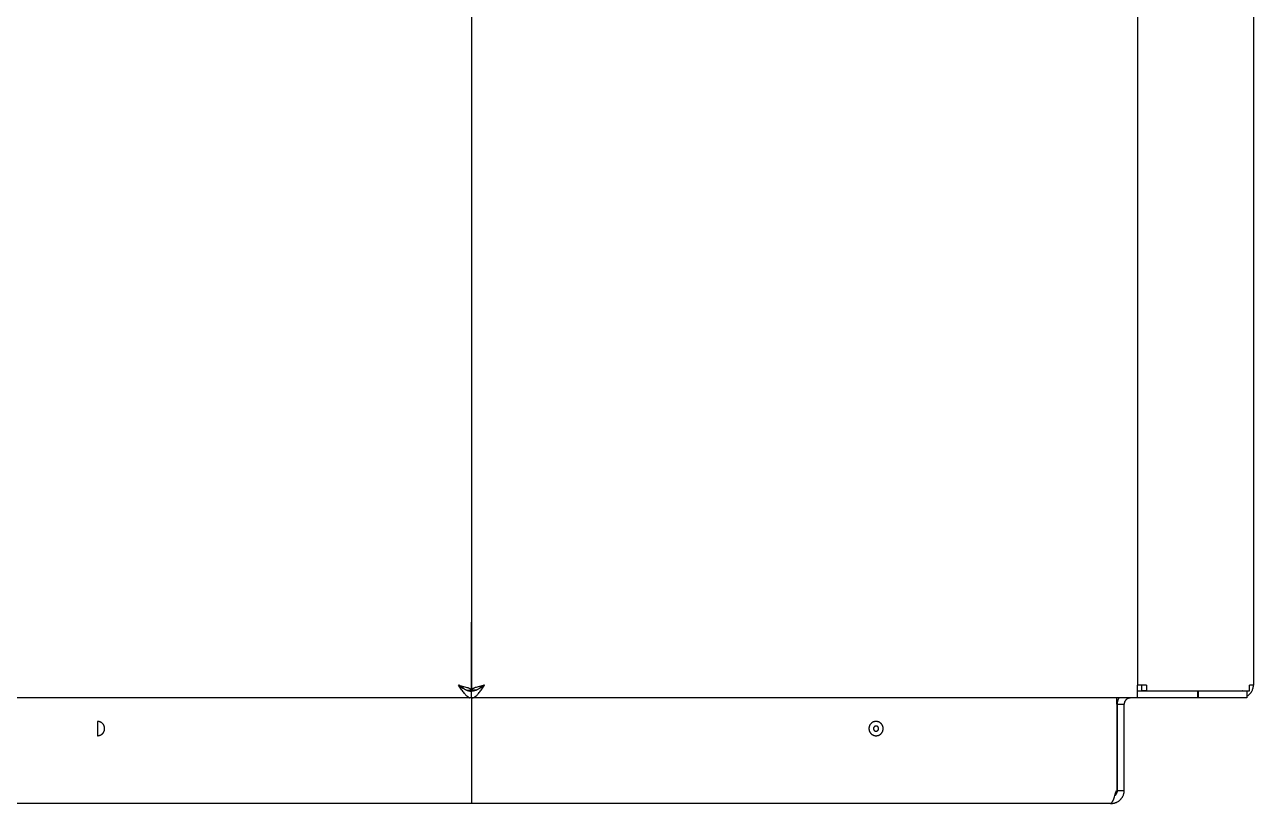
# Model space of a CAD drawing. Header units: millimetres. Extents: x -1893 to 2799, y -925 to 2353.
# Drawn here: x 33.6 to 395.1, y 1510.9 to 1739.9 of the extents above; entities that cross this region are included whole.
import ezdxf

# ---------------------------------------------------------------- set-up
doc = ezdxf.new("R2010")
doc.units = ezdxf.units.MM
doc.header["$MEASUREMENT"] = 0
doc.layers.add('Domyślny', color=7, linetype='Continuous', true_color=0x000000)
doc.layers.add('Utwórz2D linie widoczne', color=7, linetype='Continuous', true_color=0x000000)

msp = doc.modelspace()

# ---------------------------------------------------------------- linework, layer by layer
at = {"layer": 'Domyślny'}
msp.add_line((360.98, 1965.1), (360.98, 1545.7), dxfattribs=at)
at = {"layer": 'Utwórz2D linie widoczne'}
for p, q in [((165.09, 1966.58), (165.09, 1544.22)), ((395.08, 1965.1), (395.08, 1545.7)), ((165.09, 1544.2), (165.09, 1564.15)), ((161.29, 1545.7), (162, 1545.18)), ((162.27, 1544.2), (161.29, 1545.7)), ((161.46, 1545.62), (161.29, 1545.7)), ((161.29, 1545.7), (163.14, 1545.21)), ((161.62, 1545.54), (161.46, 1545.62)), ((161.79, 1545.45), (161.62, 1545.54)), ((161.95, 1545.35), (161.79, 1545.45)), ((162.1, 1545.25), (161.95, 1545.35)), ((162, 1545.18), (162.26, 1544.99)), ((162.26, 1545.15), (162.1, 1545.25)), ((162.41, 1545.04), (162.26, 1545.15)), ((162.26, 1544.99), (162.52, 1544.82)), ((162.27, 1544.2), (162.59, 1543.74)), ((162.55, 1544.92), (162.41, 1545.04)), ((162.52, 1544.82), (162.74, 1544.68)), ((162.7, 1544.8), (162.55, 1544.92)), ((162.79, 1543.48), (162.59, 1543.74)), ((162.83, 1544.68), (162.7, 1544.8)), ((162.74, 1544.68), (162.96, 1544.55)), ((163, 1543.23), (162.79, 1543.48)), ((162.97, 1544.55), (162.83, 1544.68)), ((162.96, 1544.55), (163.08, 1544.48)), ((163.08, 1544.48), (163.19, 1544.42)), ((163.14, 1545.21), (163.45, 1545.12)), ((163.19, 1544.42), (163.31, 1544.36)), ((163.31, 1544.36), (163.42, 1544.31)), ((163.42, 1544.31), (163.53, 1544.26)), ((163.45, 1545.12), (163.75, 1545.02)), ((163.53, 1544.26), (163.63, 1544.21)), ((163.63, 1544.21), (163.74, 1544.17)), ((163.67, 1544.2), (165.09, 1544.2)), ((163.74, 1544.17), (163.84, 1544.13)), ((163.75, 1545.02), (163.99, 1544.94)), ((163.84, 1544.13), (163.95, 1544.09)), ((163.95, 1544.09), (164.06, 1544.06)), ((163.99, 1544.94), (164.22, 1544.85)), ((164.06, 1544.06), (164.17, 1544.03)), ((164.17, 1544.03), (164.28, 1544)), ((164.22, 1544.85), (164.32, 1544.82)), ((164.28, 1544), (164.38, 1543.98)), ((164.32, 1544.82), (164.41, 1544.78)), ((164.38, 1543.98), (164.48, 1543.96)), ((164.41, 1544.78), (164.51, 1544.73)), ((164.48, 1543.96), (164.58, 1543.94)), ((164.51, 1544.73), (164.6, 1544.69)), ((164.58, 1543.94), (164.68, 1543.92)), ((164.6, 1544.69), (164.67, 1544.65)), ((164.67, 1544.65), (164.71, 1544.63)), ((164.68, 1543.92), (164.78, 1543.91)), ((164.71, 1544.63), (164.74, 1544.61)), ((164.74, 1544.61), (164.78, 1544.59)), ((164.78, 1544.59), (164.81, 1544.56)), ((164.78, 1543.91), (164.88, 1543.9)), ((164.81, 1544.56), (164.84, 1544.54)), ((164.84, 1544.54), (164.88, 1544.52)), ((164.88, 1544.52), (164.9, 1544.5)), ((164.88, 1543.9), (164.98, 1543.9)), ((164.9, 1544.5), (164.92, 1544.48)), ((164.92, 1544.48), (164.94, 1544.46)), ((164.94, 1544.46), (164.95, 1544.45)), ((164.95, 1544.45), (164.96, 1544.44)), ((164.96, 1544.44), (164.97, 1544.43)), ((164.97, 1544.43), (164.98, 1544.42)), ((164.98, 1544.42), (164.99, 1544.41)), ((164.98, 1543.9), (165.09, 1543.9)), ((164.99, 1544.41), (165, 1544.4)), ((165, 1544.4), (165.01, 1544.39)), ((165.01, 1544.39), (165.02, 1544.38)), ((165.02, 1544.38), (165.02, 1544.37)), ((165.02, 1544.37), (165.03, 1544.36)), ((165.03, 1544.36), (165.04, 1544.35)), ((165.04, 1544.35), (165.04, 1544.34)), ((165.04, 1544.34), (165.05, 1544.33)), ((165.05, 1544.33), (165.05, 1544.32)), ((165.05, 1544.32), (165.06, 1544.31)), ((165.06, 1544.31), (165.06, 1544.3)), ((165.06, 1544.3), (165.07, 1544.29)), ((165.07, 1544.29), (165.07, 1544.29)), ((165.07, 1544.29), (165.07, 1544.28)), ((165.07, 1544.28), (165.07, 1544.28)), ((165.07, 1544.28), (165.07, 1544.27)), ((165.07, 1544.27), (165.08, 1544.27)), ((165.08, 1544.27), (165.08, 1544.26)), ((165.08, 1544.26), (165.08, 1544.26)), ((165.08, 1544.26), (165.08, 1544.25)), ((165.08, 1544.25), (165.08, 1544.25)), ((165.08, 1544.25), (165.08, 1544.24)), ((165.08, 1544.24), (165.08, 1544.24)), ((165.08, 1544.24), (165.08, 1544.23)), ((165.08, 1544.23), (165.08, 1544.23)), ((165.08, 1544.23), (165.09, 1544.22)), ((165.1, 1544.27), (165.09, 1544.26)), ((165.09, 1544.26), (165.09, 1544.26)), ((165.09, 1544.26), (165.09, 1544.25)), ((165.09, 1544.25), (165.09, 1544.25)), ((165.09, 1544.25), (165.09, 1544.24)), ((165.09, 1544.24), (165.09, 1544.24)), ((165.09, 1544.24), (165.09, 1544.23)), ((165.09, 1544.23), (165.09, 1544.23)), ((165.09, 1544.23), (165.09, 1544.22)), ((165.09, 1544.22), (165.09, 1544.21)), ((165.09, 1544.22), (165.09, 1544.21)), ((165.09, 1544.21), (165.09, 1544.21)), ((165.09, 1544.21), (165.09, 1544.2)), ((165.09, 1544.21), (165.09, 1544.21)), ((165.09, 1544.21), (165.09, 1544.2)), ((165.09, 1544.2), (165.09, 1544.2)), ((166.5, 1544.2), (165.09, 1544.2)), ((165.09, 1544.2), (165.09, 1544.2)), ((165.09, 1541.9), (165.09, 1543.9)), ((165.19, 1543.9), (165.09, 1543.9)), ((165.11, 1544.3), (165.1, 1544.29)), ((165.1, 1544.29), (165.1, 1544.29)), ((165.1, 1544.29), (165.1, 1544.28)), ((165.1, 1544.28), (165.1, 1544.28)), ((165.1, 1544.28), (165.1, 1544.27)), ((165.1, 1544.27), (165.1, 1544.27)), ((165.12, 1544.32), (165.11, 1544.31)), ((165.11, 1544.31), (165.11, 1544.3)), ((165.13, 1544.34), (165.12, 1544.33)), ((165.12, 1544.33), (165.12, 1544.32)), ((165.14, 1544.36), (165.13, 1544.35)), ((165.13, 1544.35), (165.13, 1544.34)), ((165.15, 1544.37), (165.14, 1544.36)), ((165.16, 1544.39), (165.15, 1544.38)), ((165.15, 1544.38), (165.15, 1544.37)), ((165.17, 1544.4), (165.16, 1544.39)), ((165.18, 1544.41), (165.17, 1544.4)), ((165.19, 1544.42), (165.18, 1544.41)), ((165.2, 1544.43), (165.19, 1544.42)), ((165.29, 1543.9), (165.19, 1543.9)), ((165.21, 1544.44), (165.2, 1544.43)), ((165.22, 1544.45), (165.21, 1544.44)), ((165.23, 1544.46), (165.22, 1544.45)), ((165.25, 1544.48), (165.23, 1544.46)), ((165.27, 1544.5), (165.25, 1544.48)), ((165.3, 1544.52), (165.27, 1544.5)), ((165.39, 1543.91), (165.29, 1543.9)), ((165.33, 1544.54), (165.3, 1544.52)), ((165.36, 1544.56), (165.33, 1544.54)), ((165.39, 1544.59), (165.36, 1544.56)), ((165.43, 1544.61), (165.39, 1544.59)), ((165.49, 1543.92), (165.39, 1543.91)), ((165.46, 1544.63), (165.43, 1544.61)), ((165.5, 1544.65), (165.46, 1544.63)), ((165.59, 1543.94), (165.49, 1543.92)), ((165.57, 1544.69), (165.5, 1544.65)), ((165.66, 1544.73), (165.57, 1544.69)), ((165.69, 1543.96), (165.59, 1543.94)), ((165.76, 1544.78), (165.66, 1544.73)), ((165.79, 1543.98), (165.69, 1543.96)), ((165.85, 1544.82), (165.76, 1544.78)), ((165.89, 1544), (165.79, 1543.98)), ((165.95, 1544.85), (165.85, 1544.82)), ((166, 1544.03), (165.89, 1544)), ((166.18, 1544.94), (165.95, 1544.85)), ((166.11, 1544.06), (166, 1544.03)), ((166.22, 1544.09), (166.11, 1544.06)), ((166.42, 1545.02), (166.18, 1544.94)), ((166.33, 1544.13), (166.22, 1544.09)), ((166.43, 1544.17), (166.33, 1544.13)), ((166.72, 1545.12), (166.42, 1545.02)), ((166.54, 1544.21), (166.43, 1544.17)), ((166.64, 1544.26), (166.54, 1544.21)), ((166.75, 1544.31), (166.64, 1544.26)), ((167.03, 1545.21), (166.72, 1545.12)), ((166.87, 1544.36), (166.75, 1544.31)), ((166.98, 1544.42), (166.87, 1544.36)), ((167.09, 1544.48), (166.98, 1544.42)), ((168.89, 1545.7), (167.03, 1545.21)), ((167.21, 1544.55), (167.09, 1544.48)), ((167.18, 1543.24), (167.37, 1543.47)), ((167.34, 1544.68), (167.2, 1544.55)), ((167.43, 1544.68), (167.21, 1544.55)), ((167.47, 1544.8), (167.34, 1544.68)), ((167.37, 1543.47), (167.55, 1543.7)), ((167.65, 1544.82), (167.43, 1544.68)), ((167.62, 1544.92), (167.47, 1544.8)), ((167.55, 1543.7), (167.75, 1543.97)), ((167.76, 1545.04), (167.62, 1544.92)), ((167.91, 1544.99), (167.65, 1544.82)), ((167.75, 1543.97), (167.94, 1544.24)), ((167.91, 1545.15), (167.76, 1545.04)), ((168.07, 1545.25), (167.91, 1545.15)), ((168.17, 1545.18), (167.91, 1544.99)), ((167.94, 1544.24), (168.89, 1545.7)), ((168.22, 1545.35), (168.07, 1545.25)), ((168.89, 1545.7), (168.17, 1545.18)), ((168.39, 1545.45), (168.22, 1545.35)), ((168.55, 1545.54), (168.39, 1545.45)), ((168.72, 1545.62), (168.55, 1545.54)), ((168.89, 1545.7), (168.72, 1545.62)), ((363.67, 1545.7), (360.98, 1545.7)), ((360.98, 1541.9), (360.98, 1545.7)), ((362.25, 1543.9), (360.98, 1543.9)), ((362.25, 1544), (362.25, 1545.7)), ((363.67, 1544), (362.25, 1544)), ((365.08, 1543.9), (362.25, 1543.9)), ((363.67, 1545.7), (363.67, 1544)), ((363.67, 1544), (393.97, 1544)), ((378.68, 1543.9), (365.08, 1543.9)), ((378.68, 1543.9), (378.68, 1541.9)), ((378.96, 1543.9), (378.68, 1543.9)), ((378.96, 1541.9), (378.96, 1543.9)), ((392.56, 1543.9), (378.96, 1543.9)), ((391.34, 1543.9), (391.28, 1543.9)), ((391.4, 1543.9), (391.34, 1543.9)), ((391.46, 1543.91), (391.4, 1543.9)), ((391.52, 1543.91), (391.46, 1543.91)), ((391.58, 1543.92), (391.52, 1543.91)), ((391.64, 1543.93), (391.58, 1543.92)), ((391.7, 1543.95), (391.64, 1543.93)), ((391.76, 1543.96), (391.7, 1543.95)), ((391.82, 1543.98), (391.76, 1543.96)), ((391.87, 1544), (391.82, 1543.98)), ((393.14, 1543.9), (392.56, 1543.9)), ((393.14, 1543.9), (393.14, 1541.9)), ((393.97, 1544), (393.97, 1545.7)), ((395.08, 1545.7), (393.97, 1545.7)), ((394.23, 1543.3), (394.31, 1543.4)), ((394.31, 1543.4), (394.39, 1543.51)), ((394.39, 1543.51), (394.46, 1543.61)), ((394.46, 1543.61), (394.53, 1543.72)), ((394.53, 1543.72), (394.59, 1543.83)), ((394.59, 1543.83), (394.66, 1543.95)), ((394.66, 1543.95), (394.71, 1544.06)), ((394.71, 1544.06), (394.77, 1544.18)), ((394.77, 1544.18), (394.82, 1544.3)), ((394.82, 1544.3), (394.86, 1544.42)), ((394.86, 1544.42), (394.9, 1544.55)), ((394.9, 1544.55), (394.94, 1544.67)), ((394.94, 1544.67), (394.97, 1544.8)), ((394.97, 1544.8), (395, 1544.92)), ((395, 1544.92), (395.03, 1545.05)), ((395.03, 1545.05), (395.05, 1545.18)), ((395.05, 1545.18), (395.06, 1545.31)), ((395.06, 1545.31), (395.07, 1545.44)), ((395.07, 1545.44), (395.08, 1545.57)), ((395.08, 1545.57), (395.08, 1545.7)), ((55.09, 1541.9), (-354.92, 1541.9)), ((165.03, 1541.9), (55.09, 1541.9)), ((163.22, 1542.98), (163, 1543.23)), ((163.22, 1542.98), (163.32, 1542.86)), ((163.32, 1542.86), (163.43, 1542.75)), ((163.43, 1542.75), (163.54, 1542.64)), ((163.54, 1542.64), (163.66, 1542.54)), ((163.74, 1542.47), (163.66, 1542.54)), ((163.82, 1542.41), (163.74, 1542.47)), ((163.9, 1542.34), (163.82, 1542.41)), ((163.99, 1542.28), (163.9, 1542.34)), ((164.08, 1542.23), (163.99, 1542.28)), ((164.17, 1542.17), (164.08, 1542.23)), ((164.17, 1542.17), (164.23, 1542.14)), ((164.23, 1542.14), (164.29, 1542.1)), ((164.29, 1542.1), (164.35, 1542.07)), ((164.35, 1542.07), (164.41, 1542.04)), ((164.41, 1542.04), (164.48, 1542.02)), ((164.48, 1542.02), (164.54, 1541.99)), ((164.54, 1541.99), (164.61, 1541.97)), ((164.66, 1541.96), (164.61, 1541.97)), ((164.71, 1541.94), (164.66, 1541.96)), ((164.77, 1541.93), (164.71, 1541.94)), ((164.82, 1541.92), (164.77, 1541.93)), ((164.87, 1541.91), (164.82, 1541.92)), ((164.93, 1541.91), (164.87, 1541.91)), ((164.98, 1541.9), (164.93, 1541.91)), ((165.03, 1541.9), (164.98, 1541.9)), ((165.09, 1541.9), (165.03, 1541.9)), ((165.09, 1541.9), (165.09, 1540.1)), ((165.09, 1541.9), (165.14, 1541.9)), ((165.09, 1540.1), (165.09, 1514.7)), ((165.14, 1541.9), (165.19, 1541.9)), ((360.98, 1541.9), (165.15, 1541.9)), ((165.19, 1541.9), (165.25, 1541.91)), ((165.25, 1541.91), (165.3, 1541.91)), ((165.3, 1541.91), (165.35, 1541.92)), ((165.35, 1541.92), (165.41, 1541.93)), ((165.41, 1541.93), (165.46, 1541.94)), ((165.46, 1541.94), (165.51, 1541.96)), ((165.51, 1541.96), (165.56, 1541.97)), ((165.56, 1541.97), (165.63, 1542)), ((165.63, 1542), (165.7, 1542.02)), ((165.7, 1542.02), (165.77, 1542.05)), ((165.77, 1542.05), (165.84, 1542.08)), ((165.84, 1542.08), (165.91, 1542.11)), ((165.91, 1542.11), (165.97, 1542.15)), ((165.97, 1542.15), (166.04, 1542.19)), ((166.04, 1542.19), (166.12, 1542.24)), ((166.12, 1542.24), (166.2, 1542.3)), ((166.2, 1542.3), (166.28, 1542.35)), ((166.28, 1542.35), (166.36, 1542.41)), ((166.36, 1542.41), (166.44, 1542.47)), ((166.44, 1542.47), (166.51, 1542.54)), ((166.51, 1542.54), (166.63, 1542.65)), ((166.63, 1542.65), (166.76, 1542.77)), ((166.76, 1542.77), (166.87, 1542.89)), ((166.87, 1542.89), (166.99, 1543.01)), ((166.99, 1543.01), (167.18, 1543.24)), ((354.8, 1541.9), (354.8, 1540.1)), ((354.8, 1540.1), (354.87, 1540.1)), ((354.87, 1540.1), (354.87, 1514.7)), ((355.08, 1540.22), (355.09, 1540.35)), ((355.08, 1540.1), (355.08, 1540.22)), ((355.08, 1514.7), (355.08, 1540.1)), ((355.08, 1540.1), (357.08, 1540.1)), ((355.09, 1540.35), (355.1, 1540.47)), ((355.1, 1540.47), (355.12, 1540.6)), ((355.12, 1540.6), (355.13, 1540.72)), ((355.13, 1540.72), (355.16, 1540.84)), ((355.16, 1540.84), (355.18, 1540.97)), ((355.18, 1540.97), (355.21, 1541.09)), ((355.21, 1541.09), (355.25, 1541.21)), ((355.25, 1541.21), (355.29, 1541.33)), ((355.29, 1541.33), (355.33, 1541.44)), ((355.33, 1541.44), (355.38, 1541.56)), ((355.38, 1541.56), (355.42, 1541.67)), ((355.42, 1541.67), (355.48, 1541.79)), ((355.48, 1541.79), (355.54, 1541.9)), ((357.09, 1540.22), (357.08, 1540.16)), ((357.08, 1540.16), (357.08, 1540.1)), ((357.08, 1514.7), (357.08, 1540.1)), ((357.1, 1540.34), (357.09, 1540.28)), ((357.09, 1540.28), (357.09, 1540.22)), ((357.11, 1540.4), (357.1, 1540.34)), ((357.12, 1540.46), (357.11, 1540.4)), ((357.13, 1540.52), (357.12, 1540.46)), ((357.15, 1540.58), (357.13, 1540.52)), ((357.17, 1540.64), (357.15, 1540.58)), ((357.19, 1540.7), (357.17, 1540.64)), ((357.21, 1540.76), (357.19, 1540.7)), ((357.23, 1540.82), (357.21, 1540.76)), ((357.26, 1540.87), (357.23, 1540.82)), ((357.28, 1540.93), (357.26, 1540.87)), ((357.31, 1540.98), (357.28, 1540.93)), ((357.34, 1541.03), (357.31, 1540.98)), ((357.38, 1541.09), (357.34, 1541.03)), ((357.41, 1541.14), (357.38, 1541.09)), ((357.45, 1541.19), (357.41, 1541.14)), ((357.49, 1541.23), (357.45, 1541.19)), ((357.53, 1541.28), (357.49, 1541.23)), ((357.57, 1541.33), (357.53, 1541.28)), ((357.61, 1541.37), (357.57, 1541.33)), ((357.65, 1541.41), (357.61, 1541.37)), ((357.7, 1541.46), (357.65, 1541.41)), ((357.75, 1541.49), (357.7, 1541.46)), ((357.8, 1541.53), (357.75, 1541.49)), ((357.84, 1541.57), (357.8, 1541.53)), ((357.9, 1541.6), (357.84, 1541.57)), ((357.95, 1541.64), (357.9, 1541.6)), ((358, 1541.67), (357.95, 1541.64)), ((358.05, 1541.7), (358, 1541.67)), ((358.11, 1541.72), (358.05, 1541.7)), ((358.17, 1541.75), (358.11, 1541.72)), ((358.22, 1541.77), (358.17, 1541.75)), ((358.28, 1541.79), (358.22, 1541.77)), ((358.34, 1541.81), (358.28, 1541.79)), ((358.4, 1541.83), (358.34, 1541.81)), ((358.46, 1541.85), (358.4, 1541.83)), ((358.52, 1541.86), (358.46, 1541.85)), ((358.58, 1541.87), (358.52, 1541.86)), ((358.64, 1541.88), (358.58, 1541.87)), ((358.7, 1541.89), (358.64, 1541.88)), ((358.76, 1541.89), (358.7, 1541.89)), ((358.82, 1541.9), (358.76, 1541.89)), ((358.88, 1541.9), (358.82, 1541.9)), ((362.25, 1541.9), (360.98, 1541.9)), ((365.08, 1541.9), (362.25, 1541.9)), ((378.68, 1541.9), (365.08, 1541.9)), ((378.96, 1541.9), (378.68, 1541.9)), ((392.56, 1541.9), (378.96, 1541.9)), ((393.14, 1541.9), (392.56, 1541.9)), ((393.14, 1542.38), (393.25, 1542.45)), ((393.25, 1542.45), (393.36, 1542.52)), ((393.36, 1542.52), (393.47, 1542.59)), ((393.47, 1542.59), (393.58, 1542.67)), ((393.58, 1542.67), (393.68, 1542.75)), ((393.68, 1542.75), (393.78, 1542.83)), ((393.78, 1542.83), (393.87, 1542.92)), ((393.87, 1542.92), (393.97, 1543.01)), ((393.97, 1543.01), (394.06, 1543.1)), ((394.06, 1543.1), (394.14, 1543.2)), ((394.14, 1543.2), (394.23, 1543.3)), ((55.09, 1535), (55.09, 1530.8)), ((55.16, 1535), (55.09, 1535)), ((55.23, 1534.99), (55.16, 1535)), ((55.3, 1534.99), (55.23, 1534.99)), ((55.37, 1534.98), (55.3, 1534.99)), ((55.44, 1534.97), (55.37, 1534.98)), ((55.51, 1534.95), (55.44, 1534.97)), ((55.58, 1534.94), (55.51, 1534.95)), ((55.65, 1534.92), (55.58, 1534.94)), ((55.72, 1534.9), (55.65, 1534.92)), ((55.79, 1534.88), (55.72, 1534.9)), ((55.86, 1534.85), (55.79, 1534.88)), ((55.92, 1534.82), (55.86, 1534.85)), ((55.99, 1534.8), (55.92, 1534.82)), ((56.05, 1534.76), (55.99, 1534.8)), ((56.11, 1534.73), (56.05, 1534.76)), ((56.18, 1534.69), (56.11, 1534.73)), ((56.24, 1534.65), (56.18, 1534.69)), ((56.3, 1534.61), (56.24, 1534.65)), ((56.35, 1534.57), (56.3, 1534.61)), ((56.41, 1534.53), (56.35, 1534.57)), ((56.47, 1534.48), (56.41, 1534.53)), ((56.52, 1534.43), (56.47, 1534.48)), ((56.57, 1534.38), (56.52, 1534.43)), ((56.62, 1534.33), (56.57, 1534.38)), ((56.67, 1534.28), (56.62, 1534.33)), ((56.71, 1534.22), (56.67, 1534.28)), ((56.76, 1534.17), (56.71, 1534.22)), ((56.8, 1534.11), (56.76, 1534.17)), ((56.84, 1534.05), (56.8, 1534.11)), ((56.88, 1533.99), (56.84, 1534.05)), ((56.92, 1533.93), (56.88, 1533.99)), ((56.95, 1533.86), (56.92, 1533.93)), ((56.98, 1533.8), (56.95, 1533.86)), ((57.01, 1533.74), (56.98, 1533.8)), ((57.04, 1533.67), (57.01, 1533.74)), ((57.06, 1533.6), (57.04, 1533.67)), ((57.09, 1533.53), (57.06, 1533.6)), ((57.11, 1533.47), (57.09, 1533.53)), ((57.13, 1533.4), (57.11, 1533.47)), ((57.14, 1533.33), (57.13, 1533.4)), ((57.16, 1533.26), (57.14, 1533.33)), ((57.14, 1532.47), (57.16, 1532.54)), ((57.17, 1533.18), (57.16, 1533.26)), ((57.16, 1532.54), (57.17, 1532.61)), ((57.17, 1533.11), (57.17, 1533.18)), ((57.18, 1533.04), (57.17, 1533.11)), ((57.17, 1532.68), (57.18, 1532.76)), ((57.17, 1532.61), (57.17, 1532.68)), ((57.18, 1532.97), (57.18, 1533.04)), ((57.19, 1532.9), (57.18, 1532.97)), ((57.18, 1532.83), (57.19, 1532.9)), ((57.18, 1532.76), (57.18, 1532.83)), ((282, 1533.12), (281.99, 1533.04)), ((281.99, 1533.04), (281.99, 1532.97)), ((281.99, 1532.97), (281.99, 1532.9)), ((281.99, 1532.9), (281.99, 1532.83)), ((281.99, 1532.83), (281.99, 1532.75)), ((281.99, 1532.75), (282, 1532.68)), ((282.01, 1533.19), (282, 1533.12)), ((282, 1532.68), (282.01, 1532.61)), ((282.02, 1533.26), (282.01, 1533.19)), ((282.01, 1532.61), (282.02, 1532.54)), ((282.03, 1533.33), (282.02, 1533.26)), ((282.05, 1533.4), (282.03, 1533.33)), ((282.07, 1533.47), (282.05, 1533.4)), ((282.09, 1533.54), (282.07, 1533.47)), ((282.11, 1533.61), (282.09, 1533.54)), ((282.14, 1533.68), (282.11, 1533.61)), ((282.16, 1533.74), (282.14, 1533.68)), ((282.19, 1533.81), (282.16, 1533.74)), ((282.23, 1533.87), (282.19, 1533.81)), ((282.26, 1533.94), (282.23, 1533.87)), ((282.3, 1534), (282.26, 1533.94)), ((282.34, 1534.06), (282.3, 1534)), ((282.38, 1534.12), (282.34, 1534.06)), ((282.42, 1534.18), (282.38, 1534.12)), ((282.47, 1534.24), (282.42, 1534.18)), ((282.51, 1534.29), (282.47, 1534.24)), ((282.56, 1534.34), (282.51, 1534.29)), ((282.61, 1534.4), (282.56, 1534.34)), ((282.67, 1534.45), (282.61, 1534.4)), ((282.72, 1534.49), (282.67, 1534.45)), ((282.78, 1534.54), (282.72, 1534.49)), ((282.83, 1534.58), (282.78, 1534.54)), ((282.89, 1534.63), (282.83, 1534.58)), ((282.95, 1534.67), (282.89, 1534.63)), ((283.01, 1534.71), (282.95, 1534.67)), ((283.08, 1534.74), (283.01, 1534.71)), ((283.14, 1534.77), (283.08, 1534.74)), ((283.21, 1534.81), (283.14, 1534.77)), ((283.27, 1534.84), (283.21, 1534.81)), ((283.34, 1534.86), (283.27, 1534.84)), ((283.41, 1534.89), (283.34, 1534.86)), ((283.35, 1533.03), (283.34, 1533)), ((283.34, 1533), (283.34, 1532.98)), ((283.34, 1532.98), (283.34, 1532.95)), ((283.34, 1532.95), (283.34, 1532.92)), ((283.34, 1532.92), (283.34, 1532.9)), ((283.34, 1532.9), (283.34, 1532.87)), ((283.34, 1532.87), (283.34, 1532.85)), ((283.34, 1532.85), (283.34, 1532.82)), ((283.34, 1532.82), (283.34, 1532.8)), ((283.34, 1532.8), (283.35, 1532.77)), ((283.36, 1533.08), (283.35, 1533.05)), ((283.35, 1533.05), (283.35, 1533.03)), ((283.35, 1532.77), (283.35, 1532.74)), ((283.35, 1532.74), (283.36, 1532.72)), ((283.37, 1533.13), (283.36, 1533.1)), ((283.36, 1533.1), (283.36, 1533.08)), ((283.36, 1532.72), (283.36, 1532.69)), ((283.36, 1532.69), (283.37, 1532.67)), ((283.38, 1533.15), (283.37, 1533.13)), ((283.37, 1532.67), (283.38, 1532.64)), ((283.39, 1533.18), (283.38, 1533.15)), ((283.38, 1532.64), (283.39, 1532.62)), ((283.4, 1533.2), (283.39, 1533.18)), ((283.39, 1532.62), (283.4, 1532.6)), ((283.41, 1533.22), (283.4, 1533.2)), ((283.4, 1532.6), (283.41, 1532.57)), ((283.48, 1534.91), (283.41, 1534.89)), ((283.42, 1533.25), (283.41, 1533.22)), ((283.41, 1532.57), (283.42, 1532.55)), ((283.43, 1533.27), (283.42, 1533.25)), ((283.42, 1532.55), (283.43, 1532.53)), ((283.45, 1533.29), (283.43, 1533.27)), ((283.46, 1533.31), (283.45, 1533.29)), ((283.48, 1533.34), (283.46, 1533.31)), ((283.55, 1534.93), (283.48, 1534.91)), ((283.49, 1533.36), (283.48, 1533.34)), ((283.51, 1533.38), (283.49, 1533.36)), ((283.52, 1533.4), (283.51, 1533.38)), ((283.54, 1533.41), (283.52, 1533.4)), ((283.56, 1533.43), (283.54, 1533.41)), ((283.62, 1534.95), (283.55, 1534.93)), ((283.58, 1533.45), (283.56, 1533.43)), ((283.6, 1533.47), (283.58, 1533.45)), ((283.62, 1533.48), (283.6, 1533.47)), ((283.69, 1534.96), (283.62, 1534.95)), ((283.64, 1533.5), (283.62, 1533.48)), ((283.66, 1533.52), (283.64, 1533.5)), ((283.68, 1533.53), (283.66, 1533.52)), ((283.7, 1533.54), (283.68, 1533.53)), ((283.76, 1534.97), (283.69, 1534.96)), ((283.73, 1533.56), (283.7, 1533.54)), ((283.75, 1533.57), (283.73, 1533.56)), ((283.77, 1533.58), (283.75, 1533.57)), ((283.83, 1534.98), (283.76, 1534.97)), ((283.8, 1533.59), (283.77, 1533.58)), ((283.82, 1533.6), (283.8, 1533.59)), ((283.84, 1533.61), (283.82, 1533.6)), ((283.9, 1534.99), (283.83, 1534.98)), ((283.87, 1533.62), (283.84, 1533.61)), ((283.89, 1533.62), (283.87, 1533.62)), ((283.92, 1533.63), (283.89, 1533.62)), ((283.98, 1535), (283.9, 1534.99)), ((283.94, 1533.64), (283.92, 1533.63)), ((283.97, 1533.64), (283.94, 1533.64)), ((284, 1533.64), (283.97, 1533.64)), ((284.05, 1535), (283.98, 1535)), ((284.02, 1533.65), (284, 1533.64)), ((284.05, 1533.65), (284.02, 1533.65)), ((284.12, 1535), (284.05, 1535)), ((284.07, 1533.65), (284.05, 1533.65)), ((284.1, 1533.65), (284.07, 1533.65)), ((284.12, 1533.65), (284.1, 1533.65)), ((284.19, 1535), (284.12, 1535)), ((284.15, 1533.65), (284.12, 1533.65)), ((284.18, 1533.64), (284.15, 1533.65)), ((284.2, 1533.64), (284.18, 1533.64)), ((284.27, 1534.99), (284.19, 1535)), ((284.23, 1533.64), (284.2, 1533.64)), ((284.25, 1533.63), (284.23, 1533.64)), ((284.28, 1533.62), (284.25, 1533.63)), ((284.34, 1534.98), (284.27, 1534.99)), ((284.3, 1533.62), (284.28, 1533.62)), ((284.33, 1533.61), (284.3, 1533.62)), ((284.35, 1533.6), (284.33, 1533.61)), ((284.41, 1534.97), (284.34, 1534.98)), ((284.38, 1533.59), (284.35, 1533.6)), ((284.4, 1533.58), (284.38, 1533.59)), ((284.42, 1533.57), (284.4, 1533.58)), ((284.48, 1534.96), (284.41, 1534.97)), ((284.45, 1533.56), (284.42, 1533.57)), ((284.47, 1533.54), (284.45, 1533.56)), ((284.49, 1533.53), (284.47, 1533.54)), ((284.55, 1534.95), (284.48, 1534.96)), ((284.51, 1533.52), (284.49, 1533.53)), ((284.53, 1533.5), (284.51, 1533.52)), ((284.55, 1533.48), (284.53, 1533.5)), ((284.62, 1534.93), (284.55, 1534.95)), ((284.57, 1533.47), (284.55, 1533.48)), ((284.59, 1533.45), (284.57, 1533.47)), ((284.61, 1533.43), (284.59, 1533.45)), ((284.63, 1533.41), (284.61, 1533.43)), ((284.69, 1534.91), (284.62, 1534.93)), ((284.65, 1533.4), (284.63, 1533.41)), ((284.66, 1533.38), (284.65, 1533.4)), ((284.68, 1533.36), (284.66, 1533.38)), ((284.7, 1533.34), (284.68, 1533.36)), ((284.76, 1534.89), (284.69, 1534.91)), ((284.71, 1533.31), (284.7, 1533.34)), ((284.72, 1533.29), (284.71, 1533.31)), ((284.74, 1533.27), (284.72, 1533.29)), ((284.75, 1533.25), (284.74, 1533.27)), ((284.74, 1532.53), (284.75, 1532.55)), ((284.76, 1533.22), (284.75, 1533.25)), ((284.75, 1532.55), (284.76, 1532.57)), ((284.83, 1534.86), (284.76, 1534.89)), ((284.77, 1533.2), (284.76, 1533.22)), ((284.76, 1532.57), (284.77, 1532.6)), ((284.78, 1533.18), (284.77, 1533.2)), ((284.77, 1532.6), (284.78, 1532.62)), ((284.79, 1533.15), (284.78, 1533.18)), ((284.78, 1532.62), (284.79, 1532.64)), ((284.8, 1533.13), (284.79, 1533.15)), ((284.79, 1532.64), (284.8, 1532.67)), ((284.81, 1533.1), (284.8, 1533.13)), ((284.8, 1532.67), (284.81, 1532.69)), ((284.81, 1533.08), (284.81, 1533.1)), ((284.82, 1533.05), (284.81, 1533.08)), ((284.81, 1532.72), (284.82, 1532.74)), ((284.81, 1532.69), (284.81, 1532.72)), ((284.82, 1533.03), (284.82, 1533.05)), ((284.83, 1533), (284.82, 1533.03)), ((284.82, 1532.77), (284.83, 1532.8)), ((284.82, 1532.74), (284.82, 1532.77)), ((284.9, 1534.84), (284.83, 1534.86)), ((284.83, 1532.98), (284.83, 1533)), ((284.83, 1532.95), (284.83, 1532.98)), ((284.84, 1532.92), (284.83, 1532.95)), ((284.83, 1532.85), (284.84, 1532.87)), ((284.83, 1532.82), (284.83, 1532.85)), ((284.83, 1532.8), (284.83, 1532.82)), ((284.84, 1532.9), (284.84, 1532.92)), ((284.84, 1532.87), (284.84, 1532.9)), ((284.96, 1534.81), (284.9, 1534.84)), ((285.03, 1534.77), (284.96, 1534.81)), ((285.09, 1534.74), (285.03, 1534.77)), ((285.16, 1534.71), (285.09, 1534.74)), ((285.22, 1534.67), (285.16, 1534.71)), ((285.28, 1534.63), (285.22, 1534.67)), ((285.34, 1534.58), (285.28, 1534.63)), ((285.4, 1534.54), (285.34, 1534.58)), ((285.45, 1534.49), (285.4, 1534.54)), ((285.51, 1534.45), (285.45, 1534.49)), ((285.56, 1534.4), (285.51, 1534.45)), ((285.61, 1534.34), (285.56, 1534.4)), ((285.66, 1534.29), (285.61, 1534.34)), ((285.7, 1534.24), (285.66, 1534.29)), ((285.75, 1534.18), (285.7, 1534.24)), ((285.79, 1534.12), (285.75, 1534.18)), ((285.83, 1534.06), (285.79, 1534.12)), ((285.87, 1534), (285.83, 1534.06)), ((285.91, 1533.94), (285.87, 1534)), ((285.95, 1533.87), (285.91, 1533.94)), ((285.98, 1533.81), (285.95, 1533.87)), ((286.01, 1533.74), (285.98, 1533.81)), ((286.04, 1533.68), (286.01, 1533.74)), ((286.06, 1533.61), (286.04, 1533.68)), ((286.09, 1533.54), (286.06, 1533.61)), ((286.11, 1533.47), (286.09, 1533.54)), ((286.12, 1533.4), (286.11, 1533.47)), ((286.14, 1533.33), (286.12, 1533.4)), ((286.15, 1533.26), (286.14, 1533.33)), ((286.17, 1533.19), (286.15, 1533.26)), ((286.15, 1532.54), (286.17, 1532.61)), ((286.17, 1533.12), (286.17, 1533.19)), ((286.18, 1533.04), (286.17, 1533.12)), ((286.17, 1532.68), (286.18, 1532.75)), ((286.17, 1532.61), (286.17, 1532.68)), ((286.18, 1532.97), (286.18, 1533.04)), ((286.19, 1532.9), (286.18, 1532.97)), ((286.18, 1532.83), (286.19, 1532.9)), ((286.18, 1532.75), (286.18, 1532.83)), ((55.09, 1530.8), (55.16, 1530.8)), ((55.16, 1530.8), (55.23, 1530.8)), ((55.23, 1530.8), (55.3, 1530.81)), ((55.3, 1530.81), (55.37, 1530.82)), ((55.37, 1530.82), (55.44, 1530.83)), ((55.44, 1530.83), (55.51, 1530.84)), ((55.51, 1530.84), (55.58, 1530.86)), ((55.58, 1530.86), (55.65, 1530.88)), ((55.65, 1530.88), (55.72, 1530.9)), ((55.72, 1530.9), (55.79, 1530.92)), ((55.79, 1530.92), (55.86, 1530.94)), ((55.86, 1530.94), (55.92, 1530.97)), ((55.92, 1530.97), (55.99, 1531)), ((55.99, 1531), (56.05, 1531.03)), ((56.05, 1531.03), (56.11, 1531.07)), ((56.11, 1531.07), (56.18, 1531.1)), ((56.18, 1531.1), (56.24, 1531.14)), ((56.24, 1531.14), (56.3, 1531.18)), ((56.3, 1531.18), (56.35, 1531.23)), ((56.35, 1531.23), (56.41, 1531.27)), ((56.41, 1531.27), (56.47, 1531.32)), ((56.47, 1531.32), (56.52, 1531.36)), ((56.52, 1531.36), (56.57, 1531.41)), ((56.57, 1531.41), (56.62, 1531.47)), ((56.62, 1531.47), (56.67, 1531.52)), ((56.67, 1531.52), (56.71, 1531.57)), ((56.71, 1531.57), (56.76, 1531.63)), ((56.76, 1531.63), (56.8, 1531.69)), ((56.8, 1531.69), (56.84, 1531.75)), ((56.84, 1531.75), (56.88, 1531.81)), ((56.88, 1531.81), (56.92, 1531.87)), ((56.92, 1531.87), (56.95, 1531.93)), ((56.95, 1531.93), (56.98, 1532)), ((56.98, 1532), (57.01, 1532.06)), ((57.01, 1532.06), (57.04, 1532.13)), ((57.04, 1532.13), (57.06, 1532.2)), ((57.06, 1532.2), (57.09, 1532.26)), ((57.09, 1532.26), (57.11, 1532.33)), ((57.11, 1532.33), (57.13, 1532.4)), ((57.13, 1532.4), (57.14, 1532.47)), ((282.02, 1532.54), (282.03, 1532.47)), ((282.03, 1532.47), (282.05, 1532.4)), ((282.05, 1532.4), (282.07, 1532.33)), ((282.07, 1532.33), (282.09, 1532.26)), ((282.09, 1532.26), (282.11, 1532.19)), ((282.11, 1532.19), (282.14, 1532.12)), ((282.14, 1532.12), (282.16, 1532.05)), ((282.16, 1532.05), (282.19, 1531.99)), ((282.19, 1531.99), (282.23, 1531.92)), ((282.23, 1531.92), (282.26, 1531.86)), ((282.26, 1531.86), (282.3, 1531.8)), ((282.3, 1531.8), (282.34, 1531.74)), ((282.34, 1531.74), (282.38, 1531.68)), ((282.38, 1531.68), (282.42, 1531.62)), ((282.42, 1531.62), (282.47, 1531.56)), ((282.47, 1531.56), (282.51, 1531.51)), ((282.51, 1531.51), (282.56, 1531.45)), ((282.56, 1531.45), (282.61, 1531.4)), ((282.61, 1531.4), (282.67, 1531.35)), ((282.67, 1531.35), (282.72, 1531.3)), ((282.72, 1531.3), (282.78, 1531.26)), ((282.78, 1531.26), (282.83, 1531.21)), ((282.83, 1531.21), (282.89, 1531.17)), ((282.89, 1531.17), (282.95, 1531.13)), ((282.95, 1531.13), (283.01, 1531.09)), ((283.01, 1531.09), (283.08, 1531.06)), ((283.08, 1531.06), (283.14, 1531.02)), ((283.14, 1531.02), (283.21, 1530.99)), ((283.21, 1530.99), (283.27, 1530.96)), ((283.27, 1530.96), (283.34, 1530.94)), ((283.34, 1530.94), (283.41, 1530.91)), ((283.41, 1530.91), (283.48, 1530.89)), ((283.43, 1532.53), (283.45, 1532.51)), ((283.45, 1532.51), (283.46, 1532.48)), ((283.46, 1532.48), (283.48, 1532.46)), ((283.48, 1532.46), (283.49, 1532.44)), ((283.48, 1530.89), (283.55, 1530.87)), ((283.49, 1532.44), (283.51, 1532.42)), ((283.51, 1532.42), (283.52, 1532.4)), ((283.52, 1532.4), (283.54, 1532.38)), ((283.54, 1532.38), (283.56, 1532.36)), ((283.55, 1530.87), (283.62, 1530.85)), ((283.56, 1532.36), (283.58, 1532.35)), ((283.58, 1532.35), (283.6, 1532.33)), ((283.6, 1532.33), (283.62, 1532.31)), ((283.62, 1532.31), (283.64, 1532.3)), ((283.62, 1530.85), (283.69, 1530.84)), ((283.64, 1532.3), (283.66, 1532.28)), ((283.66, 1532.28), (283.68, 1532.27)), ((283.68, 1532.27), (283.7, 1532.25)), ((283.69, 1530.84), (283.76, 1530.82)), ((283.7, 1532.25), (283.73, 1532.24)), ((283.73, 1532.24), (283.75, 1532.23)), ((283.75, 1532.23), (283.77, 1532.22)), ((283.76, 1530.82), (283.83, 1530.81)), ((283.77, 1532.22), (283.8, 1532.21)), ((283.8, 1532.21), (283.82, 1532.2)), ((283.82, 1532.2), (283.84, 1532.19)), ((283.83, 1530.81), (283.9, 1530.81)), ((283.84, 1532.19), (283.87, 1532.18)), ((283.87, 1532.18), (283.89, 1532.17)), ((283.89, 1532.17), (283.92, 1532.17)), ((283.9, 1530.81), (283.98, 1530.8)), ((283.92, 1532.17), (283.94, 1532.16)), ((283.94, 1532.16), (283.97, 1532.16)), ((283.97, 1532.16), (284, 1532.15)), ((283.98, 1530.8), (284.05, 1530.8)), ((284, 1532.15), (284.02, 1532.15)), ((284.02, 1532.15), (284.05, 1532.15)), ((284.05, 1532.15), (284.07, 1532.15)), ((284.05, 1530.8), (284.12, 1530.8)), ((284.07, 1532.15), (284.1, 1532.15)), ((284.1, 1532.15), (284.12, 1532.15)), ((284.12, 1532.15), (284.15, 1532.15)), ((284.12, 1530.8), (284.19, 1530.8)), ((284.15, 1532.15), (284.18, 1532.15)), ((284.18, 1532.15), (284.2, 1532.16)), ((284.19, 1530.8), (284.27, 1530.81)), ((284.2, 1532.16), (284.23, 1532.16)), ((284.23, 1532.16), (284.25, 1532.17)), ((284.25, 1532.17), (284.28, 1532.17)), ((284.27, 1530.81), (284.34, 1530.81)), ((284.28, 1532.17), (284.3, 1532.18)), ((284.3, 1532.18), (284.33, 1532.19)), ((284.33, 1532.19), (284.35, 1532.2)), ((284.34, 1530.81), (284.41, 1530.82)), ((284.35, 1532.2), (284.38, 1532.21)), ((284.38, 1532.21), (284.4, 1532.22)), ((284.4, 1532.22), (284.42, 1532.23)), ((284.41, 1530.82), (284.48, 1530.84)), ((284.42, 1532.23), (284.45, 1532.24)), ((284.45, 1532.24), (284.47, 1532.25)), ((284.47, 1532.25), (284.49, 1532.27)), ((284.48, 1530.84), (284.55, 1530.85)), ((284.49, 1532.27), (284.51, 1532.28)), ((284.51, 1532.28), (284.53, 1532.3)), ((284.53, 1532.3), (284.55, 1532.31)), ((284.55, 1532.31), (284.57, 1532.33)), ((284.55, 1530.85), (284.62, 1530.87)), ((284.57, 1532.33), (284.59, 1532.35)), ((284.59, 1532.35), (284.61, 1532.36)), ((284.61, 1532.36), (284.63, 1532.38)), ((284.62, 1530.87), (284.69, 1530.89)), ((284.63, 1532.38), (284.65, 1532.4)), ((284.65, 1532.4), (284.66, 1532.42)), ((284.66, 1532.42), (284.68, 1532.44)), ((284.68, 1532.44), (284.7, 1532.46)), ((284.69, 1530.89), (284.76, 1530.91)), ((284.7, 1532.46), (284.71, 1532.48)), ((284.71, 1532.48), (284.72, 1532.51)), ((284.72, 1532.51), (284.74, 1532.53)), ((284.76, 1530.91), (284.83, 1530.94)), ((284.83, 1530.94), (284.9, 1530.96)), ((284.9, 1530.96), (284.96, 1530.99)), ((284.96, 1530.99), (285.03, 1531.02)), ((285.03, 1531.02), (285.09, 1531.06)), ((285.09, 1531.06), (285.16, 1531.09)), ((285.16, 1531.09), (285.22, 1531.13)), ((285.22, 1531.13), (285.28, 1531.17)), ((285.28, 1531.17), (285.34, 1531.21)), ((285.34, 1531.21), (285.4, 1531.26)), ((285.4, 1531.26), (285.45, 1531.3)), ((285.45, 1531.3), (285.51, 1531.35)), ((285.51, 1531.35), (285.56, 1531.4)), ((285.56, 1531.4), (285.61, 1531.45)), ((285.61, 1531.45), (285.66, 1531.51)), ((285.66, 1531.51), (285.7, 1531.56)), ((285.7, 1531.56), (285.75, 1531.62)), ((285.75, 1531.62), (285.79, 1531.68)), ((285.79, 1531.68), (285.83, 1531.74)), ((285.83, 1531.74), (285.87, 1531.8)), ((285.87, 1531.8), (285.91, 1531.86)), ((285.91, 1531.86), (285.95, 1531.92)), ((285.95, 1531.92), (285.98, 1531.99)), ((285.98, 1531.99), (286.01, 1532.05)), ((286.01, 1532.05), (286.04, 1532.12)), ((286.04, 1532.12), (286.06, 1532.19)), ((286.06, 1532.19), (286.09, 1532.26)), ((286.09, 1532.26), (286.11, 1532.33)), ((286.11, 1532.33), (286.12, 1532.4)), ((286.12, 1532.4), (286.14, 1532.47)), ((286.14, 1532.47), (286.15, 1532.54)), ((165.09, 1514.7), (165.09, 1510.9)), ((354.46, 1513.6), (354.8, 1514.7)), ((354.87, 1514.7), (354.8, 1514.7)), ((355.07, 1514.51), (355.08, 1514.57)), ((355.07, 1514.45), (355.07, 1514.51)), ((355.08, 1514.64), (355.08, 1514.7)), ((355.08, 1514.7), (357.08, 1514.7)), ((355.08, 1514.57), (355.08, 1514.64)), ((357.07, 1514.44), (357.08, 1514.57)), ((357.08, 1514.57), (357.08, 1514.7)), ((55.09, 1510.9), (-354.92, 1510.9)), ((165.09, 1510.9), (55.09, 1510.9)), ((353, 1510.9), (165.09, 1510.9)), ((353, 1510.9), (353.01, 1510.9)), ((353.01, 1510.9), (353.01, 1510.9)), ((353.01, 1510.9), (353.02, 1510.9)), ((353.02, 1510.9), (353.02, 1510.9)), ((353.02, 1510.9), (353.03, 1510.9)), ((353.28, 1510.9), (353.03, 1510.9)), ((353.03, 1510.9), (353.04, 1510.9)), ((353.04, 1510.9), (353.04, 1510.9)), ((353.04, 1510.9), (353.05, 1510.9)), ((353.05, 1510.9), (353.06, 1510.9)), ((353.06, 1510.9), (353.07, 1510.91)), ((353.06, 1510.9), (353.06, 1510.9)), ((353.07, 1510.91), (353.09, 1510.91)), ((353.09, 1510.91), (353.1, 1510.91)), ((353.1, 1510.91), (353.11, 1510.92)), ((353.11, 1510.92), (353.12, 1510.92)), ((353.12, 1510.92), (353.13, 1510.92)), ((353.13, 1510.92), (353.15, 1510.93)), ((353.15, 1510.93), (353.16, 1510.93)), ((353.16, 1510.93), (353.17, 1510.94)), ((353.17, 1510.94), (353.18, 1510.95)), ((353.18, 1510.95), (353.19, 1510.95)), ((353.19, 1510.95), (353.2, 1510.96)), ((353.2, 1510.96), (353.22, 1510.97)), ((353.22, 1510.97), (353.23, 1510.98)), ((353.23, 1510.98), (353.24, 1510.98)), ((353.24, 1510.98), (353.26, 1510.99)), ((353.26, 1510.99), (353.27, 1511)), ((353.27, 1511), (353.28, 1511.01)), ((353.28, 1511.01), (353.29, 1511.02)), ((353.28, 1511.01), (353.28, 1510.9)), ((353.28, 1510.9), (353.41, 1510.9)), ((353.29, 1511.02), (353.3, 1511.03)), ((353.3, 1511.03), (353.32, 1511.04)), ((353.32, 1511.04), (353.34, 1511.06)), ((353.34, 1511.06), (353.36, 1511.09)), ((353.36, 1511.09), (353.38, 1511.11)), ((353.38, 1511.11), (353.41, 1511.14)), ((353.41, 1511.14), (353.44, 1511.17)), ((353.41, 1510.9), (353.54, 1510.91)), ((353.44, 1511.17), (353.46, 1511.21)), ((353.46, 1511.21), (353.49, 1511.24)), ((353.49, 1511.24), (353.51, 1511.28)), ((353.51, 1511.28), (353.54, 1511.31)), ((353.54, 1511.31), (353.58, 1511.38)), ((353.54, 1510.91), (353.67, 1510.92)), ((353.58, 1511.38), (353.64, 1511.48)), ((353.64, 1511.48), (353.69, 1511.57)), ((353.67, 1510.92), (353.8, 1510.93)), ((353.69, 1511.57), (353.74, 1511.66)), ((353.74, 1511.66), (353.79, 1511.76)), ((353.79, 1511.76), (353.84, 1511.88)), ((353.8, 1510.93), (353.93, 1510.95)), ((353.84, 1511.88), (353.89, 1511.99)), ((353.89, 1511.99), (353.99, 1512.23)), ((353.93, 1510.95), (354.06, 1510.98)), ((353.99, 1512.23), (354.11, 1512.54)), ((354.06, 1510.98), (354.18, 1511.01)), ((354.11, 1512.54), (354.21, 1512.84)), ((354.18, 1511.01), (354.31, 1511.04)), ((354.21, 1512.84), (354.46, 1513.6)), ((354.31, 1511.04), (354.43, 1511.08)), ((354.35, 1513.25), (354.4, 1513.29)), ((354.4, 1513.29), (354.45, 1513.33)), ((354.43, 1511.08), (354.56, 1511.12)), ((354.45, 1513.33), (354.5, 1513.37)), ((354.5, 1513.37), (354.54, 1513.41)), ((354.54, 1513.41), (354.59, 1513.46)), ((354.56, 1511.12), (354.68, 1511.16)), ((354.59, 1513.46), (354.63, 1513.5)), ((354.63, 1513.5), (354.67, 1513.55)), ((354.67, 1513.55), (354.71, 1513.6)), ((354.68, 1511.16), (354.8, 1511.21)), ((354.71, 1513.6), (354.74, 1513.65)), ((354.74, 1513.65), (354.78, 1513.7)), ((354.78, 1513.7), (354.81, 1513.75)), ((354.8, 1511.21), (354.91, 1511.27)), ((354.81, 1513.75), (354.85, 1513.81)), ((354.85, 1513.81), (354.88, 1513.86)), ((354.88, 1513.86), (354.9, 1513.92)), ((354.9, 1513.92), (354.93, 1513.97)), ((354.91, 1511.27), (355.03, 1511.32)), ((354.93, 1513.97), (354.95, 1514.03)), ((354.95, 1514.03), (354.98, 1514.09)), ((354.98, 1514.09), (355, 1514.15)), ((355, 1514.15), (355.01, 1514.21)), ((355.01, 1514.21), (355.03, 1514.27)), ((355.03, 1514.27), (355.04, 1514.33)), ((355.03, 1511.32), (355.15, 1511.39)), ((355.04, 1514.33), (355.06, 1514.39)), ((355.06, 1514.39), (355.07, 1514.45)), ((355.15, 1511.39), (355.26, 1511.45)), ((355.26, 1511.45), (355.37, 1511.52)), ((355.37, 1511.52), (355.47, 1511.59)), ((355.47, 1511.59), (355.58, 1511.67)), ((355.58, 1511.67), (355.68, 1511.75)), ((355.68, 1511.75), (355.78, 1511.83)), ((355.78, 1511.83), (355.88, 1511.92)), ((355.88, 1511.92), (355.97, 1512.01)), ((355.97, 1512.01), (356.06, 1512.1)), ((356.06, 1512.1), (356.15, 1512.2)), ((356.15, 1512.2), (356.23, 1512.3)), ((356.23, 1512.3), (356.31, 1512.4)), ((356.31, 1512.4), (356.39, 1512.51)), ((356.39, 1512.51), (356.46, 1512.61)), ((356.46, 1512.61), (356.53, 1512.72)), ((356.53, 1512.72), (356.59, 1512.84)), ((356.59, 1512.84), (356.66, 1512.95)), ((356.66, 1512.95), (356.71, 1513.07)), ((356.71, 1513.07), (356.77, 1513.18)), ((356.77, 1513.18), (356.82, 1513.3)), ((356.82, 1513.3), (356.86, 1513.43)), ((356.86, 1513.43), (356.9, 1513.55)), ((356.9, 1513.55), (356.94, 1513.67)), ((356.94, 1513.67), (356.97, 1513.8)), ((356.97, 1513.8), (357, 1513.93)), ((357, 1513.93), (357.03, 1514.05)), ((357.03, 1514.05), (357.05, 1514.18)), ((357.05, 1514.18), (357.06, 1514.31)), ((357.06, 1514.31), (357.07, 1514.44))]:
    msp.add_line(p, q, dxfattribs=at)

doc.saveas('drawing.dxf')
